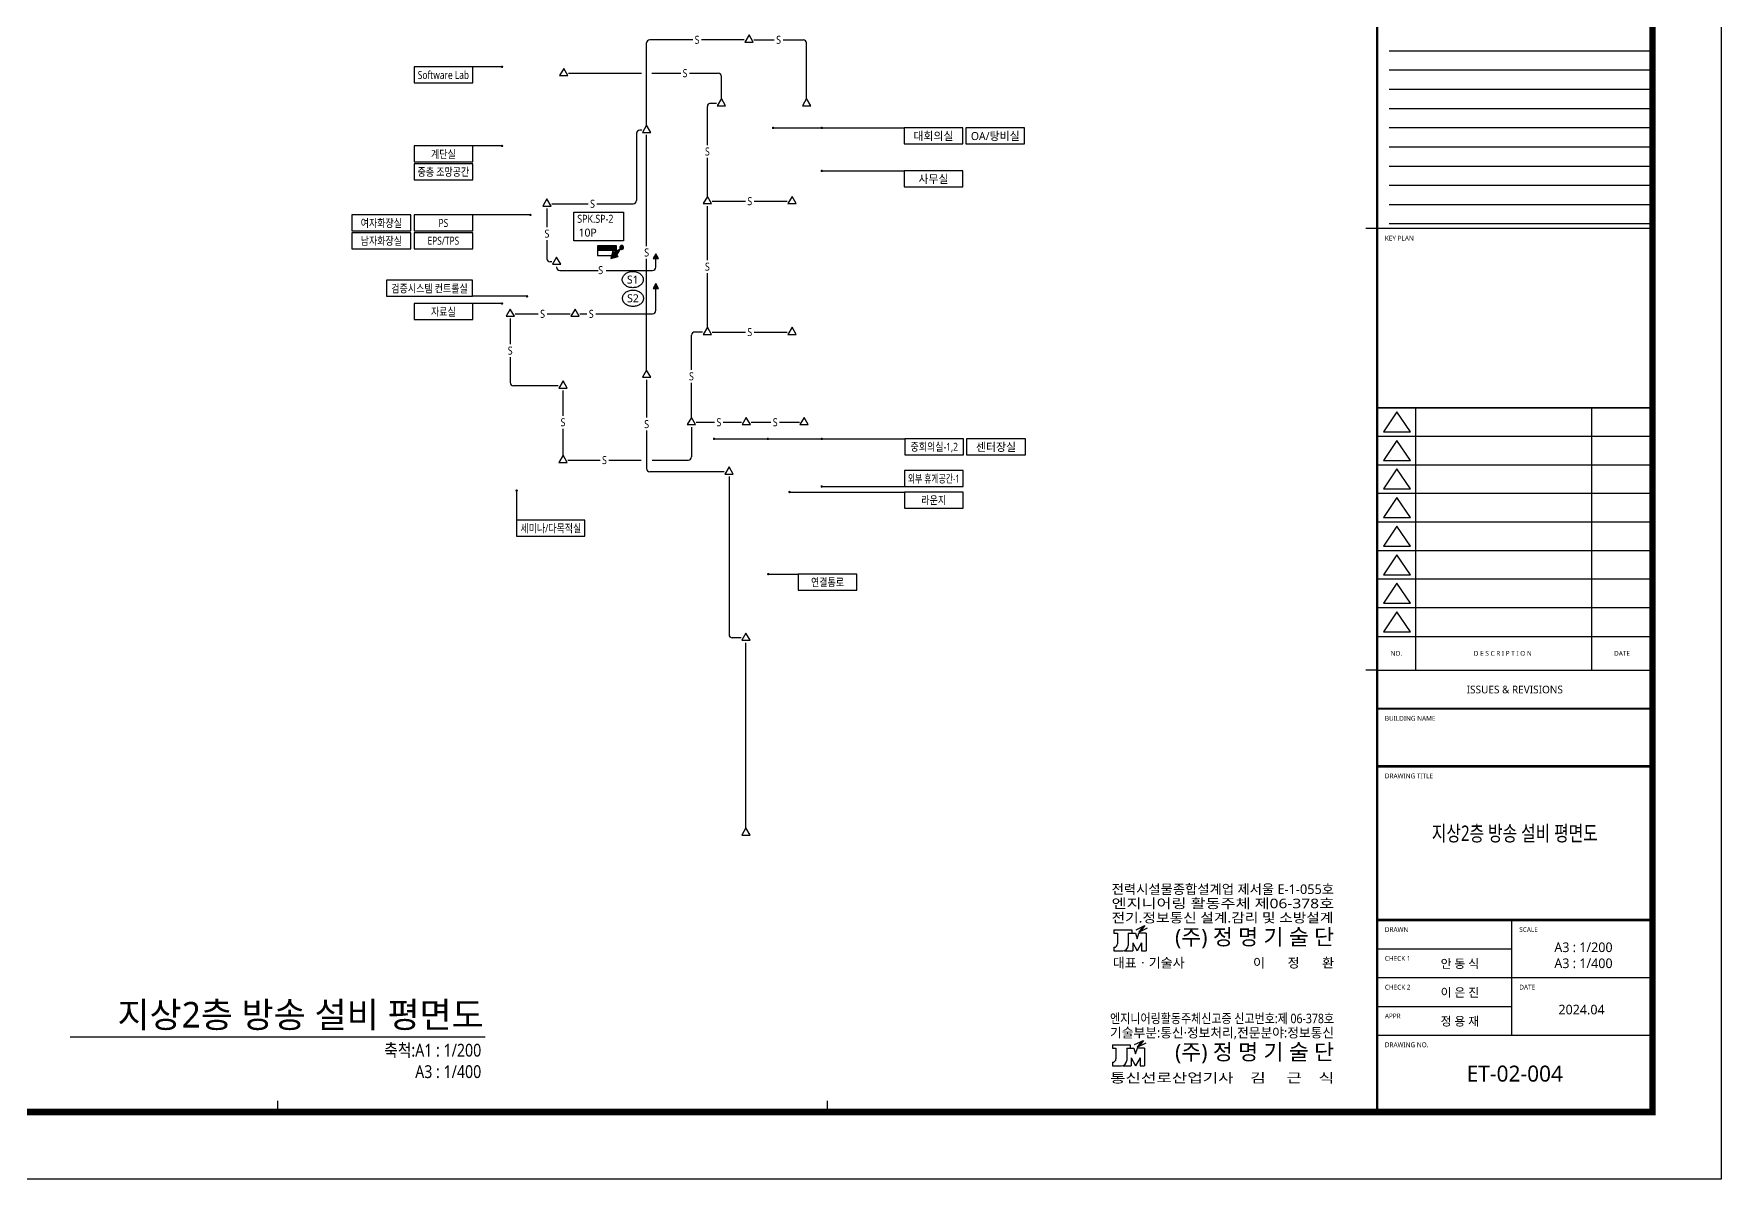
# Model space of a CAD drawing. Header units: millimetres. Extents: x -168200 to 336400, y 0 to 118800.
# Drawn here: x 230952 to 336400, y 0 to 71576 of the extents above; entities that cross this region are included whole.
import ezdxf
from ezdxf.enums import TextEntityAlignment as Align

# ---------------------------------------------------------------- set-up
doc = ezdxf.new("R2010")
doc.units = ezdxf.units.MM
doc.header["$LTSCALE"] = 2000
doc.header["$PDMODE"] = 3
doc.header["$PDSIZE"] = -5
doc.layers.get('Defpoints').update_dxf_attribs({"color": 167})
for name, color, linetype in [('elec-box', 6, 'Continuous'), ('REV', 1, 'Continuous'), ('S', 4, 'Continuous'), ('SHT', 5, 'Continuous'), ('SYM', 3, 'Continuous'), ('T-TRAY', 6, 'Continuous'), ('TEXT', 3, 'Continuous'), ('TIT', 2, 'Continuous'), ('TRAY', 3, 'Continuous'), ('XR-SHEET(통신)$0$WD', 6, 'Continuous')]:
    doc.layers.add(name, color=color, linetype=linetype)
doc.layers.get('TRAY').off()
doc.styles.add('$0$스타일1', font='malgun.ttf')
doc.styles.add('GHS', font='malgun.ttf')
doc.styles.add('XR-SHEET$0$XR-SHEET$0$XREF-Form$0$맑은고딕', font='malgun.ttf')
doc.dimstyles.new('DIM-QD 1', dxfattribs={"dimtxt": 3, "dimasz": 1.5, "dimexe": 1, "dimexo": 0, "dimgap": 1, "dimtad": 1, "dimdec": 3, "dimdsep": 46, "dimlunit": 6, "dimtxsty": '$0$스타일1', "dimblk1": 'ARCHTICK', "dimblk2": 'ARCHTICK', "dimsah": 1, "dimcen": 0, "dimclrd": 256, "dimclre": 256, "dimclrt": 3, "dimazin": 2, "dimtfac": 1, "dimtdec": 3, "dimtix": 1, "dimtmove": 2, "dimatfit": 3, "dimldrblk": 'ARCHTICK', "dimfxl": 1, "dimtolj": 1, "dimtzin": 0, "dimarcsym": 0})

# ---------------------------------------------------------------- blocks, each defined once
blk = doc.blocks.new('XR-FORM-ET', base_point=(461, 408))
at = {"layer": 'Defpoints', "linetype": 'Continuous', "ltscale": 2}
for points in [[(147457, 70511), (163900, 70511)], [(147457, 70511), (163900, 70511)], [(147457, 69311), (163900, 69311)], [(147457, 69311), (163900, 69311)], [(147457, 68111), (163900, 68111)], [(147457, 68111), (163900, 68111)], [(147457, 66911), (163900, 66911)], [(147457, 66911), (163900, 66911)], [(147457, 65711), (163900, 65711)], [(147457, 65711), (163900, 65711)], [(147457, 64511), (163900, 64511)], [(147457, 64511), (163900, 64511)], [(147457, 63311), (163900, 63311)], [(147457, 63311), (163900, 63311)], [(147457, 62111), (163900, 62111)], [(147457, 62111), (163900, 62111)], [(147457, 60911), (163900, 60911)], [(147457, 60911), (163900, 60911)], [(147457, 59711), (163900, 59711)]]:
    blk.add_lwpolyline(points, dxfattribs=at)
for p in [(155200, 21417, -2754), (155200, 6600, -2754)]:
    blk.add_point(p, dxfattribs=at)
at = {"layer": 'SHT', "color": 171}
for p, q in [((146700, 59400), (146000, 59400)), ((146700, 31800), (146000, 31800)), ((78000, 4200), (78000, 4900)), ((112350, 4200), (112350, 4900))]:
    blk.add_line(p, q, dxfattribs=at)
at = {"layer": 'SHT'}
for p, q in [((163900, 59400), (146700, 59400)), ((163900, 48198), (146700, 48198)), ((149100, 48198), (149100, 31800)), ((160100, 48198), (160100, 31800)), ((163900, 46413), (146700, 46413)), ((163900, 44628), (146700, 44628)), ((163900, 42844), (146700, 42844)), ((163900, 41059), (146700, 41059)), ((163900, 39274), (146700, 39274)), ((163900, 37489), (146700, 37489)), ((163900, 35705), (146700, 35705)), ((146700, 33920), (163900, 33920)), ((146700, 31800), (163900, 31800)), ((146700, 25800), (163900, 25800)), ((155100, 16200), (155100, 9000)), ((146700, 14400), (155100, 14400)), ((146700, 12600), (163900, 12600)), ((146700, 10800), (155100, 10800)), ((146700, 9000), (163900, 9000))]:
    blk.add_line(p, q, dxfattribs=at)
blk.add_lwpolyline([(0, 118800), (168200, 118800), (168200, 0), (0, 0)], close=True, dxfattribs=at)
at = {"layer": 'SHT', "const_width": 400}
blk.add_lwpolyline([(9300, 114600), (163900, 114600), (163900, 4200), (9300, 4200)], close=True, dxfattribs=at)
at = {"layer": 'SHT'}
for points, const_width in [([(146700, 114600), (146700, 4200)], 160), ([(146700, 48198), (163900, 48198)], 114), ([(146700, 29400), (163900, 29400)], 114), ([(146700, 25800), (163900, 25800)], 160), ([(146700, 25800), (163900, 25800)], 140), ([(146700, 16200), (163900, 16200)], 160)]:
    blk.add_lwpolyline(points, dxfattribs=dict(at, const_width=const_width))
at = {"layer": 'SHT', "linetype": 'Continuous', "ltscale": 2}
blk.add_lwpolyline([(147457, 59711), (163900, 59711)], dxfattribs=at)
at = {"layer": 'SHT', "linetype": 'Continuous', "flags": 128}
for points in [[(147937, 47949), (147097, 46700), (148777, 46700)], [(147937, 46165), (147097, 44915), (148777, 44915)], [(147937, 44380), (147097, 43131), (148777, 43131)], [(147937, 42595), (147097, 41346), (148777, 41346)], [(147937, 40810), (147097, 39561), (148777, 39561)], [(147937, 39026), (147097, 37776), (148777, 37776)], [(147937, 37241), (147097, 35992), (148777, 35992)], [(147937, 35456), (147097, 34207), (148777, 34207)]]:
    blk.add_lwpolyline(points, close=True, dxfattribs=at)
at = {"layer": 'XR-SHEET(통신)$0$WD', "color": 4}
for p, q in [((131641, 15594), (132187, 15864)), ((132187, 15864), (131915, 15497)), ((132026, 15741), (132176, 15850)), ((132054, 15778), (132141, 15842)), ((130248, 15590), (130248, 15367)), ((130248, 15590), (131366, 15590)), ((130248, 15367), (130472, 15367)), ((130472, 15367), (130472, 14705)), ((131142, 15367), (131142, 14605)), ((131142, 15367), (131589, 15367)), ((131366, 15590), (131366, 15367)), ((131421, 14780), (131701, 14270)), ((131421, 14780), (131421, 14270)), ((131589, 15367), (131701, 15032)), ((131701, 15032), (131812, 15367)), ((131980, 14780), (131701, 14270)), ((132077, 15810), (131805, 15443)), ((131805, 15443), (132351, 15713)), ((131805, 15443), (131956, 15552)), ((132259, 15367), (131812, 15367)), ((131833, 15480), (131983, 15589)), ((131861, 15518), (132011, 15626)), ((131879, 15479), (131928, 15515)), ((131888, 15555), (132038, 15664)), ((131916, 15592), (132066, 15701)), ((131943, 15629), (132093, 15738)), ((131971, 15667), (132121, 15775)), ((131980, 14780), (131980, 14270)), ((131999, 15704), (132149, 15813)), ((132259, 15367), (132259, 14270)), ((130248, 14493), (130248, 14270)), ((130248, 14493), (130260, 14493)), ((130248, 14270), (130807, 14270)), ((130903, 14284), (130903, 14270)), ((130903, 14270), (131421, 14270)), ((131980, 14270), (132259, 14270)), ((131545, 8409), (132092, 8679)), ((131982, 8625), (131710, 8257)), ((131710, 8257), (132256, 8527)), ((131765, 8332), (131915, 8441)), ((131793, 8369), (131943, 8478)), ((132092, 8679), (131819, 8311)), ((131820, 8407), (131971, 8515)), ((131848, 8444), (131998, 8553)), ((131876, 8481), (132026, 8590)), ((131903, 8518), (132053, 8627)), ((131931, 8556), (132081, 8664)), ((131958, 8593), (132046, 8656)), ((130153, 8405), (130153, 8181)), ((130153, 8405), (131270, 8405)), ((130153, 8181), (130377, 8181)), ((130377, 8181), (130377, 7520)), ((131047, 8181), (131047, 7419)), ((131047, 8181), (131494, 8181)), ((131270, 8405), (131270, 8181)), ((131326, 7595), (131605, 7084)), ((131326, 7595), (131326, 7084)), ((131494, 8181), (131605, 7846)), ((131605, 7846), (131717, 8181)), ((131885, 7595), (131605, 7084)), ((131710, 8257), (131860, 8366)), ((132164, 8181), (131717, 8181)), ((131738, 8295), (131888, 8404)), ((131784, 8294), (131833, 8329)), ((131885, 7595), (131885, 7084)), ((132164, 8181), (132164, 7084)), ((130153, 7308), (130153, 7084)), ((130153, 7308), (130164, 7308)), ((130153, 7084), (130712, 7084)), ((130808, 7098), (130808, 7084)), ((130808, 7084), (131326, 7084)), ((131885, 7084), (132164, 7084))]:
    blk.add_line(p, q, dxfattribs=at)
for centre, radius in [((130260, 14705), 212), ((130807, 14605), 335), ((130164, 7520), 212), ((130712, 7419), 335)]:
    blk.add_arc(centre, radius, 270, 0, dxfattribs=at)
at = {"layer": 'SHT', "color": 9, "style": 'XR-SHEET$0$XR-SHEET$0$XREF-Form$0$맑은고딕'}
for s, p in [('KEY PLAN', (147180, 58800)), ('BUILDING NAME', (147180, 28800)), ('DRAWING TITLE', (147180, 25200)), ('DRAWN', (147180, 15600)), ('SCALE', (155580, 15600)), ('CHECK 1', (147180, 13800)), ('CHECK 2', (147180, 12000)), ('DATE', (155580, 12000)), ('APPR', (147180, 10200)), ('DRAWING NO.', (147180, 8400))]:
    blk.add_text(s, height=300, dxfattribs=at).set_placement(p, align=Align.MIDDLE_LEFT)
for s, height, p in [('NO.', 300, (147900, 32860)), ('D E S C R I P T I O N ', 300, (154600, 32860)), ('DATE', 300, (162000, 32860)), ('ISSUES & REVISIONS', 480, (155300, 30600))]:
    blk.add_text(s, height=height, dxfattribs=at).set_placement(p, align=Align.MIDDLE_CENTER)
at = {"layer": 'SHT', "color": 3, "style": 'XR-SHEET$0$XR-SHEET$0$XREF-Form$0$맑은고딕'}
for s, height, p in [('안 동 식', 540, (151865, 13467)), ('이 은 진', 540, (151865, 11667)), ('2024.04', 600, (159471, 10601)), ('정 용 재', 540, (151865, 9867))]:
    blk.add_text(s, height=height, dxfattribs=at).set_placement(p, align=Align.MIDDLE_CENTER)
at = {"layer": 'XR-SHEET(통신)$0$WD', "color": 4, "style": 'GHS'}
for s, width, p, p2 in [('전력시설물종합설계업 제서울 E-1-055호', 0.91927, (130104, 17826), (144006, 17826)), ('엔지니어링 활동주체 제06-378호', 1.128043, (130104, 16936), (144006, 16936)), ('전기.정보통신 설계.감리 및 소방설계', 1.013777, (130104, 16045), (143963, 16045)), ('엔지니어링활동주체신고증 신고번호:제 06-378호', 0.764554, (130009, 9750), (144006, 9750)), ('기술부분:통신·정보처리,전문분야:정보통신', 0.894617, (130009, 8859), (144006, 8859)), ('통신선로산업기사    김     근    식', 1.084493, (130009, 6039), (144006, 6039))]:
    blk.add_text(s, height=595.76, dxfattribs=dict(at, width=width)).set_placement(p, p2, align=Align.FIT)
for s, height, p in [('(주) 정 명 기 술 단', 992.94, (144006, 14644)), ('이       정       환', 595.76, (144006, 13225)), ('(주) 정 명 기 술 단', 992.94, (144006, 7459))]:
    blk.add_text(s, height=height, dxfattribs=at).set_placement(p, align=Align.RIGHT)
blk.add_text('대표ㆍ기술사 ', height=595.8, dxfattribs=at).set_placement((130182, 13225))
blk = doc.blocks.new('TT24')
at = {"layer": 'SYM'}
blk.add_hatch(color=256, dxfattribs=at).paths.add_polyline_path([(-300, 150), (300, 150), (300, 0), (-300, 0)])
blk.add_lwpolyline([(-300, 0), (300, 0), (300, 300), (-300, 300)], close=True, dxfattribs=at)
blk.add_lwpolyline([(-300, 150), (300, 150)], dxfattribs=at)
blk = doc.blocks.new('A$C222E16D0')
at = {"layer": 'T-TRAY'}
for color, points in [(256, [(1, 0, 1), (-1, 0, 1)]), (254, [(0.71, 0.71), (2.49, 4.1), (1.88, 4.71), (5.74, 5.74), (4.71, 1.88), (4.1, 2.49)])]:
    blk.add_hatch(color=color, dxfattribs=at).paths.add_polyline_path(points)
at = {"layer": 'T-TRAY', "color": 3}
for p in [(2.49, 4.1), (4.1, 2.49)]:
    blk.add_line(p, (0.71, 0.71), dxfattribs=at)
blk.add_lwpolyline([(2.49, 4.1), (1.88, 4.71), (5.74, 5.74), (4.71, 1.88), (4.1, 2.49)], dxfattribs=at)
blk.add_circle((0, 0), 1, dxfattribs=at)
blk = doc.blocks.new('TT22')
blk.add_wipeout([(0, -150), (57, -139), (106, -106), (139, -57), (150, 0), (139, 57), (106, 106), (57, 139), (0, 150), (-57, 139), (-106, 106), (-139, 57), (-150, 0), (-139, -57), (-106, -106), (-57, -139)]).dxf.layer = 'SYM'
at = {"layer": 'SYM'}
blk.add_lwpolyline([(130, -75), (-130, -75), (0, 150), (130, -75)], close=True, dxfattribs=at)
blk = doc.blocks.new('A5')
at = {"layer": 'SYM'}
blk.add_lwpolyline([(0, 0), (0.83, 1.44), (-0.83, 1.44)], close=True, dxfattribs=at)
at = {"color": 6}
blk.add_wipeout([(-0.83, 1.44), (0.83, 1.44), (0, 0)], dxfattribs=at).dxf.layer = 'SYM'
at = {"layer": 'SYM'}
h = blk.add_hatch(color=6, dxfattribs=at)
h.dxf.hatch_style = 1
h.paths.add_polyline_path([(-0.83, 1.44), (0, 0), (0.83, 1.44)])
blk = doc.blocks.new('_ARCHTICK')
at = {"color": 0, "linetype": 'ByBlock', "const_width": 0.15}
blk.add_lwpolyline([(-0.5, -0.5), (0.5, 0.5)], dxfattribs=at)

msp = doc.modelspace()

# ---------------------------------------------------------------- linework, layer by layer
at = {"layer": 'S'}
for p, q in [((272130, 71199.7), (269450, 71199.7)), ((277773.2, 71199.7), (279042.5, 71199.7)), ((269573.6, 69112.5), (271379.3, 69112.5)), ((271926.2, 69112.5), (273725, 69112.5)), ((273046.3, 64623.1), (273046.3, 67025.7)), ((269821.6, 54275), (269821.6, 55968.9)), ((266065, 54075), (269621.6, 54075)), ((272050, 50572.7), (272050, 52737.5)), ((260725, 51372.5), (260725, 49778.8)), ((269250, 46780.1), (269250, 44407.5)), ((266892, 44936.3), (268905.3, 44936.3)), ((269586.7, 44936.3), (271850, 44936.3))]:
    msp.add_line(p, q, dxfattribs=at)
for centre, start, end in [((269450, 70999.7), 90, 180), ((279042.5, 70999.7), 360, 90), ((273725, 68912.5), 0, 90), ((268417.9, 61153.4), 270, 0), ((269621.6, 54275), 270, 0), ((260925, 49778.8), 180, 270), ((269450, 44407.5), 180, 270), ((271850, 45136.3), 270, 0), ((274600, 34025), 180, 270)]:
    msp.add_arc(centre, 200, start, end, dxfattribs=at)
at = {"layer": 'SYM', "color": 6}
msp.add_lwpolyline([(264706.1, 60437.9), (267797.5, 60437.9), (267797.5, 58629.4), (264706.1, 58629.4)], close=True, dxfattribs=at)
for points in [[(267727.7, 56214.9, -0.12359602), (267774.6, 56402, -0.10559399), (267919.9, 56573.6, -0.08727032), (268125.8, 56681.9, -0.07762818), (268383.9, 56722.2, -0.07762818), (268642, 56681.9, -0.08727032), (268847.9, 56573.6, -0.10559399), (268993.2, 56402, -0.12359602), (269040.1, 56214.9, -0.12359602), (268993.2, 56027.8, -0.10559399), (268847.9, 55856.2, -0.08727032), (268642, 55747.9, -0.07762818), (268383.9, 55707.6, -0.07762818), (268125.8, 55747.9, -0.08727032), (267919.9, 55856.2, -0.10559399), (267774.6, 56027.8, -0.12359602)], [(267740.3, 55047.4, -0.12359602), (267787.2, 55234.5, -0.10559399), (267932.5, 55406.1, -0.08727032), (268138.4, 55514.4, -0.07762818), (268396.5, 55554.7, -0.07762818), (268654.5, 55514.4, -0.08727032), (268860.5, 55406.1, -0.10559399), (269005.7, 55234.5, -0.12359602), (269052.7, 55047.4, -0.12359602), (269005.7, 54860.3, -0.10559399), (268860.5, 54688.7, -0.08727032), (268654.5, 54580.4, -0.07762818), (268396.5, 54540.1, -0.07762818), (268138.4, 54580.4, -0.08727032), (267932.5, 54688.7, -0.10559399), (267787.2, 54860.3, -0.12359602)]]:
    msp.add_lwpolyline(points, format="xyb", close=True, dxfattribs=at)
at = {"layer": 'TIT'}
msp.add_line((233231, 8900), (259169, 8900), dxfattribs=at)

# ---------------------------------------------------------------- block references
at = {"layer": 'SYM', "xscale": -2, "yscale": 2, "zscale": 2}
for p in [(275650, 71199.7), (273925, 67225), (279242.5, 67225), (269250, 65553.8), (273046.3, 61112.5), (278338.8, 61112.5), (273046.3, 52937.5), (278338.8, 52937.5), (269250, 50261.3), (272050, 47300), (275475, 47300), (279092.5, 47300), (274400, 44207.5)]:
    msp.add_blockref('TT22', p, dxfattribs=at)
at = {"layer": 'SYM', "xscale": 2, "yscale": 2, "zscale": 2, "rotation": 179.9999999999999}
msp.add_blockref('TT24', (266775, 58325), dxfattribs=at)
at = {"layer": 'TRAY', "xscale": -119.9999999999999, "yscale": 120, "zscale": 120}
for rotation in [90.00000146174978, 90.00000146174976, 90.00000146174976]:
    msp.add_blockref('A$C222E16D0', (267693.8, 58225), dxfattribs=dict(at, rotation=rotation))

# ---------------------------------------------------------------- texts
at = {"layer": 'SYM', "style": 'GHS', "width": 0.85}
for p in [(272400, 71199.7), (277496.2, 71199.7), (271649.3, 69112.5), (273046.3, 64219.1), (275692.5, 61112.5), (263019.3, 59086.1), (269250, 57907.5), (266376.6, 56807.2), (273046.3, 57025), (262750, 54075), (265788.1, 54075), (275692.5, 52937.5), (260725, 51776.9), (272050, 50168.8), (264025, 47300), (273762.5, 47300), (277283.8, 47300), (269250, 47184.4), (266615.1, 44936.3)]:
    msp.add_text('S', height=500, dxfattribs=at).set_placement(p, align=Align.MIDDLE_CENTER)
at = {"layer": 'SYM', "style": 'GHS'}
for s, p in [('S1', (268383.9, 56214.9)), ('S2', (268396.5, 55047.4))]:
    msp.add_text(s, height=500, dxfattribs=at).set_placement(p, align=Align.MIDDLE_CENTER)
at = {"layer": 'TEXT', "style": 'GHS', "width": 0.75}
msp.add_text('지상2층 방송 설비 평면도', height=965.937, dxfattribs=at).set_placement((323500, 21617.2), align=Align.MIDDLE_CENTER)
at = {"layer": 'TEXT', "style": 'GHS'}
for s, height, p in [('A3 : 1/200', 600, (327790.3, 14494.6)), ('A3 : 1/400', 600, (327790.3, 13494.6)), ('ET-02-004', 1000, (323500, 6600))]:
    msp.add_text(s, height=height, dxfattribs=at).set_placement(p, align=Align.MIDDLE_CENTER)
at = {"layer": 'TIT', "style": 'GHS'}
msp.add_text('지상2층 방송 설비 평면도', height=1600, dxfattribs=at).set_placement((259077.2, 10279.7), align=Align.MIDDLE_RIGHT)
at = {"layer": 'TIT', "style": 'GHS', "width": 0.85}
for s, p in [('축척:A1 : 1/200', (258915.1, 7662.3)), ('A3 : 1/400', (258915.1, 6324.1))]:
    msp.add_text(s, height=800, dxfattribs=at).set_placement(p, align=Align.RIGHT)

# ---------------------------------------------------------------- leaders
at = {"layer": 'elec-box'}
for points in [[(260212.1, 69511.9), (258401, 69511.9), (258368.5, 69511.9)], [(277153.6, 65693.7), (280177.5, 65693.7), (280210, 65693.7)], [(280193.8, 65693.7), (285353.8, 65693.7), (285386.3, 65693.7)], [(260212.1, 64563.7), (258401, 64563.7), (258368.5, 64563.7)], [(280193.8, 63006.8), (285353.8, 63006.8), (285386.3, 63006.8)], [(261773.6, 55169.4), (258401, 55169.4), (258368.5, 55169.4)], [(273462.6, 46260.6), (276820.1, 46260.6), (276852.5, 46260.6)], [(276820.1, 46260.6), (280177.5, 46260.6), (280210, 46260.6)], [(280193.8, 46260.6), (285353.8, 46260.6), (285386.3, 46260.6)], [(280193.8, 43285.9), (285353.8, 43285.9), (285386.3, 43285.9)], [(261127.6, 43027.7), (261127.6, 41216.6), (261127.6, 41184.1)], [(278178.8, 42941.6), (285353.8, 42941.6), (285386.3, 42941.6)], [(276849.4, 37811.6), (278750.5, 37811.6), (278783, 37811.6)]]:
    msp.add_leader(points, dimstyle='DIM-QD 1', override={"dimscale": 100, "dimasz": 1.5, "dimtad": 0, "dimclrd": 6, "dimldrblk": 'DOT'}, dxfattribs=at)

# ---------------------------------------------------------------- next in the draw order: linework, layer by layer
at = {"layer": 'S'}
for p, q in [((269250, 65853.8), (269250, 70999.7)), ((275350, 71199.7), (272676.9, 71199.7)), ((275950, 71199.7), (277226.3, 71199.7)), ((279242.5, 67525), (279242.5, 70999.7)), ((273925, 67525), (273925, 68912.5)), ((273625.1, 67225.7), (273246.3, 67225.7)), ((268950, 65553.8), (268817.9, 65553.8)), ((268617.9, 65353.8), (268617.9, 61153.4)), ((269250, 58311.5), (269250, 65253.8)), ((273046.3, 61412.5), (273046.3, 63814.8)), ((273046.3, 57429), (273046.3, 60812.5)), ((273346.3, 61112.5), (275422.5, 61112.5)), ((275969.4, 61112.5), (278038.8, 61112.5)), ((269250, 50561.3), (269250, 57503.2)), ((273046.3, 53237.5), (273046.3, 56620.7)), ((272746.3, 52937.5), (272250, 52937.5)), ((273346.3, 52937.5), (275422.5, 52937.5)), ((275969.4, 52937.5), (278038.8, 52937.5)), ((269250, 49961.3), (269250, 47588.4)), ((272050, 47600), (272050, 49764.4)), ((272050, 47000), (272050, 45136.3)), ((272350, 47300), (273492.5, 47300)), ((274039.4, 47300), (275175, 47300)), ((275775, 47300), (277013.8, 47300)), ((277560.7, 47300), (278792.5, 47300)), ((274100, 44207.5), (269450, 44207.5)), ((274400, 43907.5), (274400, 34025))]:
    msp.add_line(p, q, dxfattribs=at)
for centre in [(273246.3, 67025.7), (268817.9, 65353.8), (272250, 52737.5)]:
    msp.add_arc(centre, 200, 90, 180, dxfattribs=at)

# ---------------------------------------------------------------- next in the draw order: block references
msp.add_blockref('XR-FORM-ET', (168661, 408.4), dxfattribs=at)

# ---------------------------------------------------------------- next in the draw order: block references
at = {"layer": 'S', "xscale": 210.0000233311651, "yscale": 210.0000233311651, "zscale": 210.0000233311651, "rotation": 179.9999999999998}
for p in [(269821.6, 57829.1), (269821.6, 55968.9)]:
    msp.add_blockref('A5', p, dxfattribs=at)
at = {"layer": 'SYM', "xscale": -2, "yscale": 2, "zscale": 2}
for p in [(264075, 69112.5), (263019.3, 60953.4), (263627.3, 57318.9), (260725, 54075), (264775, 54075), (264025, 49578.8), (264025, 44936.3), (275450, 33825), (275450, 21650)]:
    msp.add_blockref('TT22', p, dxfattribs=at)

# ---------------------------------------------------------------- next in the draw order: wipeouts: each hides what was drawn before it
at = {"color": 6}
for points in [[(254714.5, 69511.9), (258384.7, 69511.9), (258384.7, 68511.9), (254714.5, 68511.9)], [(285337.6, 65693.7), (289007.8, 65693.7), (289007.8, 64693.7), (285337.6, 64693.7)], [(254714.5, 64563.7), (258384.7, 64563.7), (258384.7, 63563.7), (254714.5, 63563.7)], [(285337.6, 63006.8), (289007.8, 63006.8), (289007.8, 62006.8), (285337.6, 62006.8)], [(254714.5, 60254.2), (258384.7, 60254.2), (258384.7, 59254.2), (254714.5, 59254.2)], [(285386.3, 46260.6), (289056.5, 46260.6), (289056.5, 45260.6), (285386.3, 45260.6)], [(285353.8, 44285.9), (289024, 44285.9), (289024, 43285.9), (285353.8, 43285.9)], [(261127.6, 41184.1), (265397.8, 41184.1), (265397.8, 40184.1), (261127.6, 40184.1)], [(278718, 37811.6), (282388.2, 37811.6), (282388.2, 36811.6), (278718, 36811.6)]]:
    msp.add_wipeout(points, dxfattribs=at).dxf.layer = 'elec-box'
msp.add_wipeout([(264706.1, 60437.9), (267797.5, 60437.9), (267797.5, 58629.4), (264706.1, 58629.4)]).dxf.layer = 'REV'

# ---------------------------------------------------------------- next in the draw order: linework, layer by layer
at = {"layer": 'elec-box', "color": 6}
for points in [[(254714.5, 68511.9), (258384.7, 68511.9), (258384.7, 69511.9), (254714.5, 69511.9)], [(285337.6, 64693.7), (289007.8, 64693.7), (289007.8, 65693.7), (285337.6, 65693.7)], [(254714.5, 63563.7), (258384.7, 63563.7), (258384.7, 64563.7), (254714.5, 64563.7)], [(285337.6, 62006.8), (289007.8, 62006.8), (289007.8, 63006.8), (285337.6, 63006.8)], [(254714.5, 59254.2), (258384.7, 59254.2), (258384.7, 60254.2), (254714.5, 60254.2)], [(285386.3, 45260.6), (289056.5, 45260.6), (289056.5, 46260.6), (285386.3, 46260.6)], [(285353.8, 43285.9), (289024, 43285.9), (289024, 44285.9), (285353.8, 44285.9)], [(261127.6, 40184.1), (265397.8, 40184.1), (265397.8, 41184.1), (261127.6, 41184.1)], [(278718, 36811.6), (282388.2, 36811.6), (282388.2, 37811.6), (278718, 37811.6)]]:
    msp.add_lwpolyline(points, close=True, dxfattribs=at)
at = {"layer": 'S'}
for p, q in [((264375, 69112.5), (268926.5, 69112.5)), ((263019.3, 60653.4), (263019.3, 59490.1)), ((263319.3, 60953.4), (265598.6, 60953.4)), ((266145.5, 60953.4), (268417.9, 60953.4)), ((263019.3, 58681.8), (263019.3, 57518.9)), ((263327.3, 57318.9), (263219.3, 57318.9)), ((261025, 54075), (262480, 54075)), ((263026.9, 54075), (264475, 54075)), ((265075, 54075), (265518.1, 54075)), ((260725, 53775), (260725, 52180.9)), ((263725, 49578.8), (260925, 49578.8)), ((264025, 47704), (264025, 49278.8)), ((264025, 45236.3), (264025, 46895.7)), ((264325, 44936.3), (266345.1, 44936.3)), ((275150, 33825), (274600, 33825)), ((275450, 21950), (275450, 33525))]:
    msp.add_line(p, q, dxfattribs=at)
for points in [[(263627.3, 57018.9), (263627.3, 56992.3, 0.41421356), (263827.3, 56792.3), (266227.5, 56792.3)], [(266724.4, 56792.3), (269621.6, 56792.3, 0.41421356), (269821.6, 56992.3), (269821.6, 57829.1)]]:
    msp.add_lwpolyline(points, format="xyb", dxfattribs=at)
msp.add_arc((263219.3, 57518.9), 200, 180, 270, dxfattribs=at)
at = {"layer": 'SYM', "color": 6}
msp.add_lwpolyline([(264706.1, 60437.9), (267797.5, 60437.9), (267797.5, 58629.4), (264706.1, 58629.4)], close=True, dxfattribs=at)

# ---------------------------------------------------------------- next in the draw order: texts
at = {"layer": 'elec-box', "color": 3, "style": 'GHS'}
for s, width, p in [('Software Lab', 0.8, (256549.6, 69011.9)), ('계단실', 0.8, (256549.6, 64063.7)), ('PS', 0.8, (256549.6, 59754.2)), ('중회의실-1,2', 0.8, (287221.4, 45760.6)), ('외부 휴게공간-1', 0.7, (287188.9, 43785.9)), ('세미나/다목적실', 0.8, (263262.7, 40684.1)), ('연결통로', 0.8, (280553.1, 37311.6))]:
    msp.add_text(s, height=500, dxfattribs=dict(at, width=width)).set_placement(p, align=Align.MIDDLE)
for s, p in [('대회의실', (287172.7, 65193.7)), ('사무실', (287172.7, 62506.8))]:
    msp.add_text(s, height=500, dxfattribs=at).set_placement(p, align=Align.MIDDLE)
at = {"layer": 'SYM', "style": 'GHS', "width": 0.85}
msp.add_text('S', height=500, dxfattribs=at).set_placement((265868.6, 60953.4), align=Align.MIDDLE_CENTER)
msp.add_text('SPK.SP-2', height=500, dxfattribs=at).set_placement((264913.2, 59763.9))
at = {"layer": 'SYM', "style": 'GHS'}
msp.add_text('10P', height=500, dxfattribs=at).set_placement((265562.8, 59150.2), align=Align.MIDDLE_CENTER)

# ---------------------------------------------------------------- next in the draw order: leaders
at = {"layer": 'elec-box'}
for points in [[(261984.3, 60254.2), (258384.7, 60254.2), (258352.3, 60254.2)], [(260212.1, 54715.1), (258401, 54715.1), (258368.5, 54715.1)]]:
    msp.add_leader(points, dimstyle='DIM-QD 1', override={"dimscale": 100, "dimasz": 1.5, "dimtad": 0, "dimclrd": 6, "dimldrblk": 'DOT'}, dxfattribs=at)

# ---------------------------------------------------------------- next in the draw order: wipeouts: each hides what was drawn before it
at = {"color": 6}
for points in [[(289198.8, 65693.7), (292869, 65693.7), (292869, 64693.7), (289198.8, 64693.7)], [(254714.5, 63454.2), (258384.7, 63454.2), (258384.7, 62454.2), (254714.5, 62454.2)], [(254714.5, 59144.7), (258384.7, 59144.7), (258384.7, 58144.7), (254714.5, 58144.7)], [(254714.5, 54715.1), (258384.7, 54715.1), (258384.7, 53715.1), (254714.5, 53715.1)], [(289247.5, 46260.6), (292917.7, 46260.6), (292917.7, 45260.6), (289247.5, 45260.6)], [(285353.8, 42941.6), (289024, 42941.6), (289024, 41941.6), (285353.8, 41941.6)]]:
    msp.add_wipeout(points, dxfattribs=at).dxf.layer = 'elec-box'

# ---------------------------------------------------------------- next in the draw order: linework, layer by layer
at = {"layer": 'elec-box', "color": 6}
for points in [[(289198.8, 64693.7), (292869, 64693.7), (292869, 65693.7), (289198.8, 65693.7)], [(254714.5, 62454.2), (258384.7, 62454.2), (258384.7, 63454.2), (254714.5, 63454.2)], [(254714.5, 58144.7), (258384.7, 58144.7), (258384.7, 59144.7), (254714.5, 59144.7)], [(254714.5, 53715.1), (258384.7, 53715.1), (258384.7, 54715.1), (254714.5, 54715.1)], [(289247.5, 45260.6), (292917.7, 45260.6), (292917.7, 46260.6), (289247.5, 46260.6)], [(285353.8, 41941.6), (289024, 41941.6), (289024, 42941.6), (285353.8, 42941.6)]]:
    msp.add_lwpolyline(points, close=True, dxfattribs=at)

# ---------------------------------------------------------------- next in the draw order: texts
at = {"layer": 'elec-box', "color": 3, "style": 'GHS'}
for s, p in [('OA/탕비실', (291033.9, 65193.7)), ('센터장실', (291082.6, 45760.6))]:
    msp.add_text(s, height=500, dxfattribs=at).set_placement(p, align=Align.MIDDLE)
at = {"layer": 'elec-box', "color": 3, "style": 'GHS', "width": 0.8}
for s, p in [('중층 조망공간', (256549.6, 62954.2)), ('EPS/TPS', (256549.6, 58644.7)), ('자료실', (256549.6, 54215.1)), ('라운지', (287188.9, 42441.6))]:
    msp.add_text(s, height=500, dxfattribs=at).set_placement(p, align=Align.MIDDLE)

# ---------------------------------------------------------------- next in the draw order: wipeouts: each hides what was drawn before it
at = {"color": 6}
for points in [[(250837.7, 60254.2), (254507.9, 60254.2), (254507.9, 59254.2), (250837.7, 59254.2)], [(252998.3, 56169.4), (258368.5, 56169.4), (258368.5, 55169.4), (252998.3, 55169.4)]]:
    msp.add_wipeout(points, dxfattribs=at).dxf.layer = 'elec-box'

# ---------------------------------------------------------------- next in the draw order: linework, layer by layer
at = {"layer": 'elec-box', "color": 6}
for points in [[(250837.7, 59254.2), (254507.9, 59254.2), (254507.9, 60254.2), (250837.7, 60254.2)], [(252998.3, 55169.4), (258368.5, 55169.4), (258368.5, 56169.4), (252998.3, 56169.4)]]:
    msp.add_lwpolyline(points, close=True, dxfattribs=at)

# ---------------------------------------------------------------- next in the draw order: texts
at = {"layer": 'elec-box', "color": 3, "style": 'GHS', "width": 0.8}
for s, p in [('여자화장실', (252672.8, 59754.2)), ('검증시스템 컨트롤실', (255683.4, 55669.4))]:
    msp.add_text(s, height=500, dxfattribs=at).set_placement(p, align=Align.MIDDLE)

# ---------------------------------------------------------------- next in the draw order: wipeouts: each hides what was drawn before it
at = {"color": 6}
msp.add_wipeout([(250837.7, 59144.7), (254507.9, 59144.7), (254507.9, 58144.7), (250837.7, 58144.7)], dxfattribs=at).dxf.layer = 'elec-box'

# ---------------------------------------------------------------- next in the draw order: linework, layer by layer
at = {"layer": 'elec-box', "color": 6}
msp.add_lwpolyline([(250837.7, 58144.7), (254507.9, 58144.7), (254507.9, 59144.7), (250837.7, 59144.7)], close=True, dxfattribs=at)

# ---------------------------------------------------------------- next in the draw order: texts
at = {"layer": 'elec-box', "color": 3, "style": 'GHS', "width": 0.8}
msp.add_text('남자화장실', height=500, dxfattribs=at).set_placement((252672.8, 58644.7), align=Align.MIDDLE)

doc.saveas('drawing.dxf')
